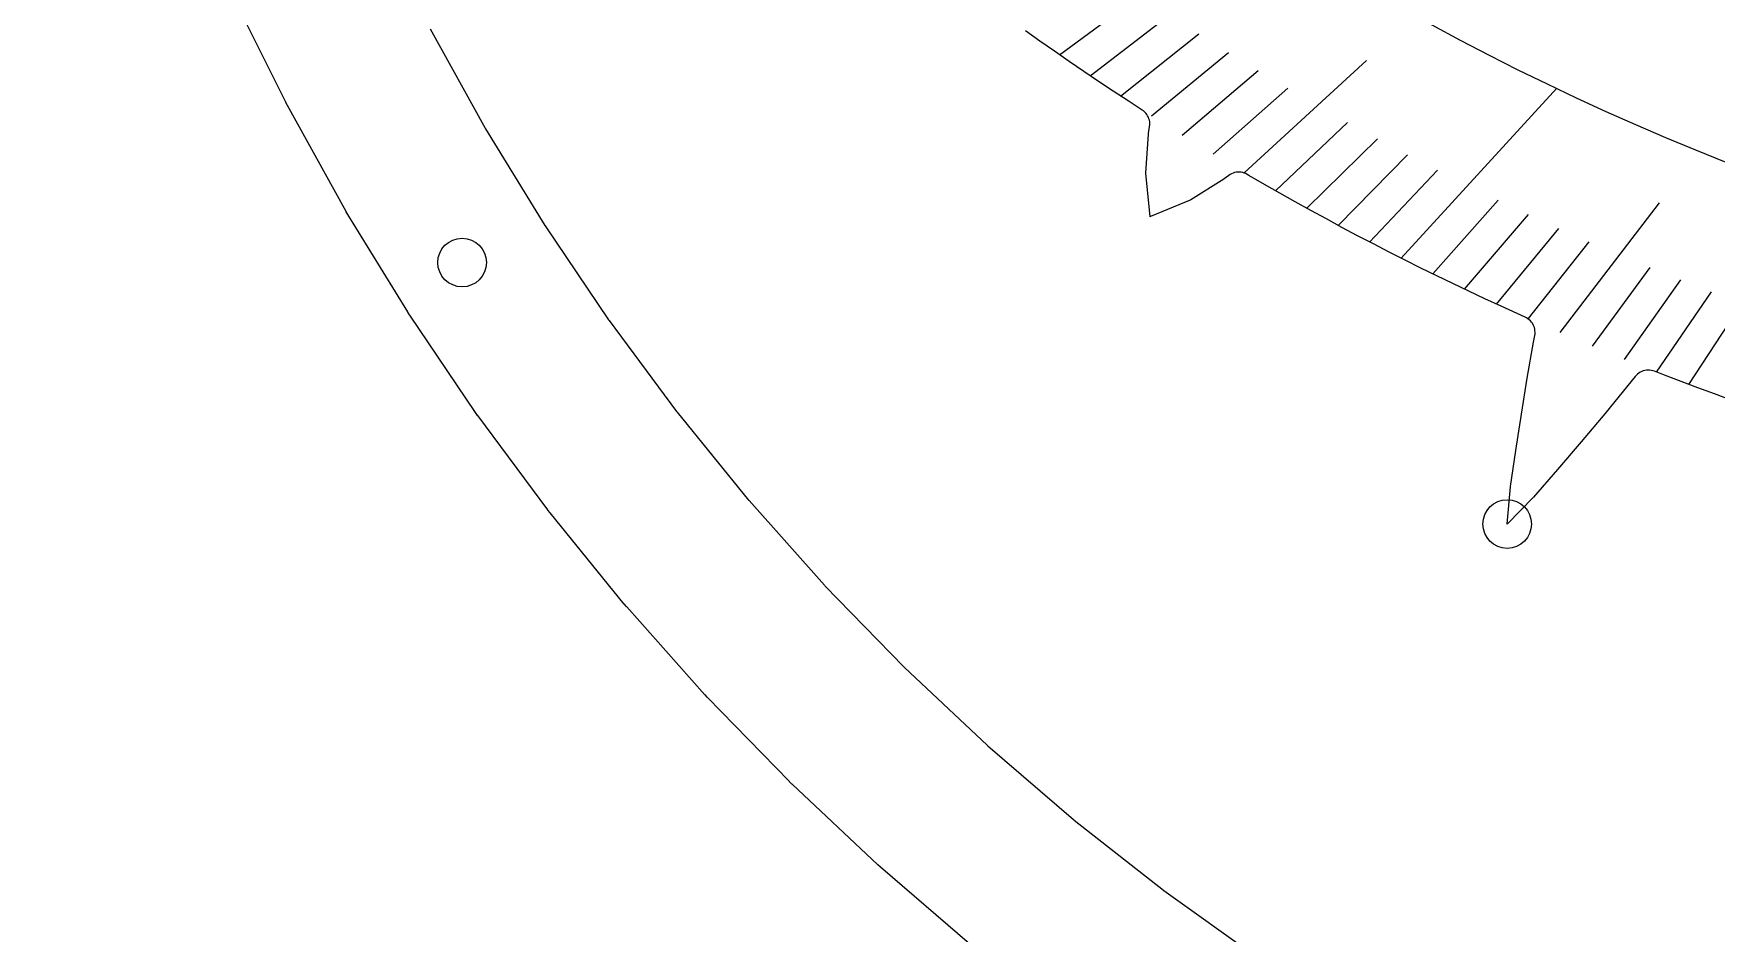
# Model space of a CAD drawing. Header units: millimetres. Extents: x -61 to 61, y -61 to 61.
# Drawn here: x -40.07 to -14.84, y -31.49 to -18 of the extents above; entities that cross this region are included whole.
import ezdxf

# ---------------------------------------------------------------- set-up
doc = ezdxf.new("R2010")
doc.units = ezdxf.units.MM
for name, color, linetype in [('CUT_INNER', 6, 'Continuous'), ('ENGRAVE', 7, 'Continuous'), ('ENGRAVE_FINE', 8, 'Continuous')]:
    doc.layers.add(name, color=color, linetype=linetype)

msp = doc.modelspace()

# ---------------------------------------------------------------- linework, layer by layer
at = {"layer": 'CUT_INNER'}
for points in [[(-26.0375, -31.6463), (-27.3735, -30.4981), (-27.3756, -30.4962), (-27.4136, -30.4621), (-27.4157, -30.4602), (-28.6994, -29.2538), (-28.7014, -29.2519), (-28.7379, -29.2161), (-28.7398, -29.2141), (-29.9688, -27.952), (-29.9707, -27.95), (-30.0056, -27.9125), (-30.0074, -27.9105), (-31.1792, -26.5951), (-31.181, -26.593), (-31.2142, -26.5541), (-31.216, -26.5519), (-32.3282, -25.1859), (-32.33, -25.1837), (-32.3614, -25.1433), (-32.363, -25.1411), (-33.4136, -23.727), (-33.4152, -23.7248), (-33.4448, -23.6831), (-33.4464, -23.6808), (-34.4332, -22.2215), (-34.4347, -22.2192), (-34.4624, -22.1762), (-34.4639, -22.1739), (-35.385, -20.6722), (-35.3864, -20.6699), (-35.4122, -20.6257), (-35.4136, -20.6233), (-36.2672, -19.0823), (-36.2685, -19.0798), (-36.2923, -19.0346), (-36.2935, -19.0321), (-37.0779, -17.4548)], [(-34.1264, -17.932), (-33.303, -19.4186), (-33.2974, -19.4282), (-32.4088, -20.8768), (-32.4028, -20.8861), (-31.4509, -22.2938), (-31.4445, -22.3028), (-30.431, -23.667), (-30.4242, -23.6757), (-29.3512, -24.9935), (-29.344, -25.002), (-28.2137, -26.2709), (-28.2061, -26.279), (-27.0206, -27.4965), (-27.0126, -27.5043), (-25.7743, -28.6681), (-25.766, -28.6755), (-24.4772, -29.7831), (-24.4687, -29.7902), (-23.132, -30.8396), (-23.1231, -30.8463), (-21.7413, -31.8353)], [(-14.617, -23.4944), (-14.8674, -23.404), (-15.1173, -23.312), (-15.3665, -23.2185), (-15.6152, -23.1234), (-15.7691, -23.0635), (-15.7922, -23.0558), (-15.8159, -23.0504), (-15.8399, -23.0473), (-15.8642, -23.0465), (-15.8885, -23.0481), (-15.9124, -23.0521), (-15.9359, -23.0583), (-15.9586, -23.0668), (-15.9805, -23.0775), (-16.0011, -23.0903), (-16.0205, -23.1049), (-16.0383, -23.1214), (-16.0545, -23.1396), (-16.1658, -23.2776), (-16.1667, -23.2787), (-16.5133, -23.699), (-16.8655, -24.1187), (-17.2213, -24.5368), (-17.2221, -24.5378), (-17.5804, -24.9499), (-17.5855, -24.9554), (-17.9715, -25.349), (-17.9756, -25.3528), (-17.9754, -25.3476), (-17.9282, -24.798), (-17.9273, -24.7905), (-17.8481, -24.2502), (-17.8479, -24.2489), (-17.7628, -23.7083), (-17.6738, -23.168), (-17.5805, -22.6292), (-17.5802, -22.6278), (-17.5616, -22.5273), (-17.5584, -22.5038), (-17.5575, -22.48), (-17.5588, -22.4562), (-17.5624, -22.4327), (-17.5682, -22.4096), (-17.5761, -22.3872), (-17.5862, -22.3656), (-17.5982, -22.3451), (-17.6122, -22.3258), (-17.6279, -22.3079), (-17.6453, -22.2917), (-17.6641, -22.2771), (-17.6842, -22.2644), (-17.7055, -22.2536), (-17.8259, -22.1998), (-18.0683, -22.0897), (-18.31, -21.9781), (-18.5511, -21.865), (-18.7914, -21.7504), (-19.031, -21.6344), (-19.2699, -21.5169), (-19.5081, -21.3979), (-19.7455, -21.2775), (-19.9822, -21.1556), (-20.2182, -21.0323), (-20.4534, -20.9075), (-20.6878, -20.7813), (-20.9214, -20.6536), (-21.1543, -20.5245), (-21.3863, -20.394), (-21.6176, -20.2621), (-21.848, -20.1287), (-21.8749, -20.1129), (-21.8965, -20.1016), (-21.9191, -20.0925), (-21.9424, -20.0856), (-21.9664, -20.081), (-21.9906, -20.0788), (-22.0149, -20.0789), (-22.0392, -20.0814), (-22.063, -20.0863), (-22.0863, -20.0934), (-22.1088, -20.1028), (-22.1302, -20.1143), (-22.1505, -20.1278), (-22.2188, -20.1786), (-22.2268, -20.184), (-22.7199, -20.4939), (-22.7244, -20.4965), (-22.7291, -20.4987), (-23.3256, -20.7464), (-23.331, -20.7484), (-23.3318, -20.7427), (-23.3945, -20.0999), (-23.3948, -20.0947), (-23.3947, -20.0894), (-23.3538, -19.5085), (-23.3527, -19.4989), (-23.3373, -19.3954), (-23.335, -19.3717), (-23.3349, -19.3479), (-23.337, -19.3241), (-23.3414, -19.3007), (-23.3481, -19.2778), (-23.3568, -19.2556), (-23.3677, -19.2344), (-23.3805, -19.2143), (-23.3952, -19.1955), (-23.4116, -19.1782), (-23.4296, -19.1626), (-23.4489, -19.1487), (-23.6612, -19.0115), (-23.8839, -18.8657), (-24.1057, -18.7184), (-24.3266, -18.5699), (-24.5466, -18.4199), (-24.7657, -18.2686), (-24.9839, -18.116), (-25.2011, -17.962)]]:
    msp.add_lwpolyline(points, dxfattribs=at)
at = {"layer": 'ENGRAVE'}
for points in [[(-24.2313, -18.6343), (-21.4458, -16.4922)], [(-19.565, -21.3692), (-17.231, -18.82)]]:
    msp.add_lwpolyline(points, dxfattribs=at)
for centre, radius in [((0, 17.3597), 40.0734), ((-33.6476, -21.4336), 0.3645), ((-17.9759, -25.3535), 0.3645)]:
    msp.add_circle(centre, radius, dxfattribs=at)
at = {"layer": 'ENGRAVE_FINE'}
for points in [[(-24.6882, -18.3224), (-23.4804, -17.426)], [(-23.7723, -18.939), (-22.5995, -18.0047)], [(-23.3115, -19.2367), (-22.1567, -18.2838)], [(-21.9183, -20.0877), (-20.0853, -18.4077)], [(-22.8488, -19.5273), (-21.7124, -18.5561)], [(-22.3844, -19.8109), (-21.2668, -18.8218)], [(-21.4506, -20.3575), (-20.3714, -19.3334)], [(-20.9814, -20.6206), (-19.9219, -19.5793)], [(-20.5106, -20.8768), (-19.4713, -19.8189)], [(-20.0385, -21.1264), (-19.0195, -20.052)], [(-19.0902, -21.6055), (-18.1128, -20.4993)], [(-17.179, -22.485), (-15.6935, -20.5407)], [(-18.6141, -21.8351), (-17.658, -20.7135)], [(-18.1369, -22.0582), (-17.2023, -20.9216)], [(-17.6585, -22.2748), (-16.7457, -21.1235)], [(-16.6984, -22.6888), (-15.8302, -21.5091)], [(-16.2169, -22.8862), (-15.3713, -21.6928)], [(-15.7344, -23.0772), (-14.9117, -21.8706)], [(-15.251, -23.262), (-14.4515, -22.0425)]]:
    msp.add_lwpolyline(points, dxfattribs=at)

doc.saveas('drawing.dxf')
